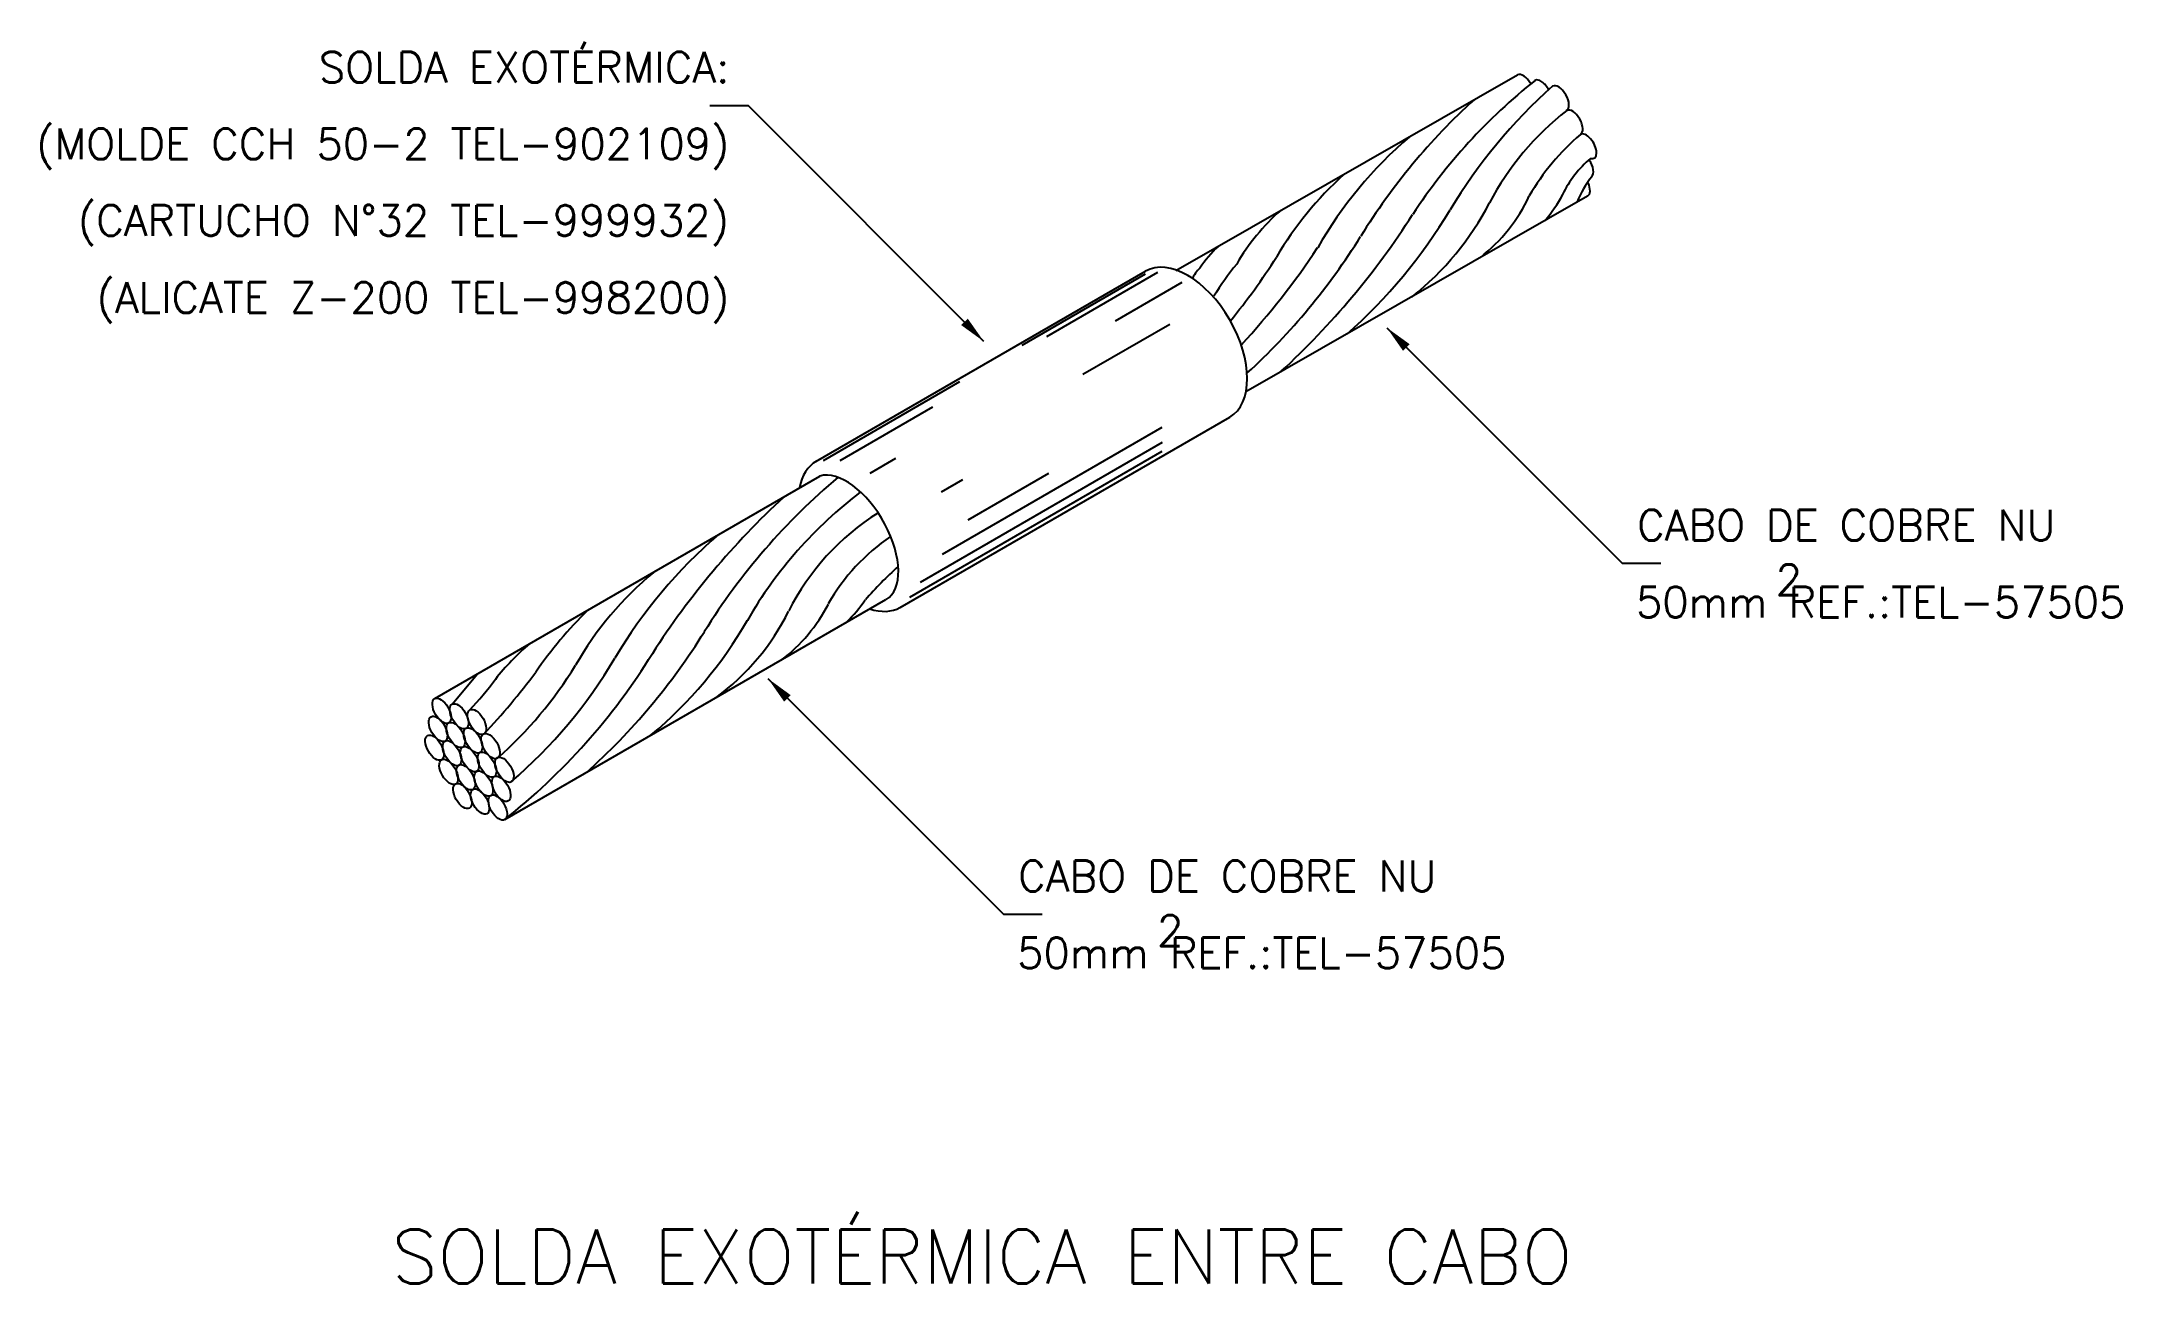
# Model space of a CAD drawing. Header units: millimetres. Extents: x -6588.9 to -6575.4, y -4652.5 to -4644.4.
import ezdxf
from ezdxf.enums import TextEntityAlignment as Align

# ---------------------------------------------------------------- set-up
doc = ezdxf.new("R2010")
doc.units = ezdxf.units.MM
doc.header["$LTSCALE"] = 10
doc.layers.add('Termotécnica', color=7, linetype='Continuous')
doc.styles.add('r140', font='romans.shx')
doc.styles.add('r80', font='romans.shx')

msp = doc.modelspace()

# ---------------------------------------------------------------- linework, layer by layer
at = {"layer": 'Termotécnica', "color": 2}
for p, q in [((-6581.526, -4645.906), (-6579.298, -4644.632)), ((-6584.311, -4644.832), (-6584.561, -4644.832)), ((-6582.776, -4646.368), (-6584.311, -4644.832)), ((-6581.069, -4646.694), (-6578.842, -4645.42)), ((-6580.15, -4646.278), (-6578.615, -4647.814)), ((-6586.355, -4648.694), (-6583.844, -4647.245)), ((-6578.365, -4647.814), (-6578.615, -4647.814)), ((-6585.898, -4649.482), (-6583.414, -4648.048)), ((-6584.183, -4648.563), (-6582.647, -4650.099)), ((-6582.397, -4650.099), (-6582.647, -4650.099))]:
    msp.add_line(p, q, dxfattribs=at)
at = {"layer": 'Termotécnica', "color": 3, "linetype": 'Continuous'}
for p, q in [((-6583.871, -4647.15), (-6581.722, -4645.91)), ((-6581.726, -4645.93), (-6582.528, -4646.393)), ((-6581.645, -4645.919), (-6582.369, -4646.337)), ((-6581.919, -4646.233), (-6581.483, -4645.981)), ((-6582.131, -4646.581), (-6581.565, -4646.255)), ((-6583.821, -4647.142), (-6582.933, -4646.629)), ((-6583.712, -4647.142), (-6583.108, -4646.794)), ((-6583.322, -4648.1), (-6581.174, -4646.86)), ((-6581.615, -4647.026), (-6583.192, -4647.937)), ((-6583.046, -4647.752), (-6581.615, -4646.926)), ((-6583.518, -4647.225), (-6583.35, -4647.127)), ((-6583.259, -4648.032), (-6581.615, -4647.083)), ((-6583.052, -4647.347), (-6582.913, -4647.266)), ((-6582.879, -4647.53), (-6582.352, -4647.225))]:
    msp.add_line(p, q, dxfattribs=at)
at = {"layer": 'Termotécnica', "color": 1}
msp.add_line((-6586.241, -4648.73), (-6586.076, -4648.533), dxfattribs=at)
for centre, radius, start, end in [((-6576.878, -4647.574), 3.71, 128.435, 146.7642), ((-6576.72, -4647.335), 3.527, 131.7772, 148.8439), ((-6576.74, -4647.905), 4.214, 132.4102, 148.1717), ((-6577.814, -4646.347), 1.886, 128.1044, 152.1084), ((-6578.197, -4647.138), 2.772, 130.6875, 150.1267), ((-6577.863, -4646.215), 1.575, 130.6471, 149.6734), ((-6578.82, -4647.044), 2.389, 132.407, 149.1128), ((-6578.358, -4645.721), 0.717, 130.5057, 154.3774), ((-6579.848, -4644.956), 0.959, 319.4967, 331.6379), ((-6578.249, -4645.731), 0.715, 142.3713, 157.4842), ((-6579.925, -4646.559), 1.39, 131.2403, 149.9662), ((-6584.389, -4642.712), 5.237, 312.6958, 327.3042), ((-6582.684, -4643.746), 3.434, 311.4359, 329.0739), ((-6581.195, -4644.565), 1.936, 308.6897, 332.2807), ((-6580.217, -4644.955), 1.098, 308.0378, 334.9512), ((-6583.932, -4643.435), 4.254, 312.4695, 328.0944), ((-6580.516, -4646.482), 1.038, 135.0122, 145.261), ((-6584.183, -4643.745), 3.908, 320.4544, 327.9633), ((-6584.843, -4642.938), 5.093, 317.3368, 326.3979), ((-6581.195, -4646.068), 0.249, 134.4949, 154.6648), ((-6579.822, -4646.945), 1.696, 140.368, 149.0793), ((-6580.987, -4650.507), 4.254, 130.0733, 148.0944), ((-6580.529, -4651.23), 5.237, 132.6958, 147.3042), ((-6581.856, -4649.613), 2.846, 127.2636, 149.8631), ((-6582.601, -4648.858), 1.623, 122.2359, 153.0764), ((-6582.395, -4650.082), 3.238, 130.6583, 149.3417), ((-6582.636, -4648.736), 1.329, 124.2317, 150.2847), ((-6581.747, -4649.608), 2.381, 131.8257, 139.1577), ((-6583.533, -4649.558), 2.189, 129.5979, 150.4021), ((-6583.421, -4650.087), 2.762, 134.5242, 145.4758), ((-6585.438, -4647.437), 1.55, 306.3039, 333.6961), ((-6584.753, -4647.579), 1.085, 307.3631, 332.6369), ((-6584.402, -4647.459), 1.038, 314.739, 325.261), ((-6588.178, -4646.036), 4.214, 311.8283, 328.1717), ((-6586.721, -4646.803), 2.772, 309.8733, 330.1267), ((-6584.566, -4649.676), 1.78, 131.1773, 141.5135), ((-6589.444, -4645.72), 4.679, 316.7715, 323.2285), ((-6587.695, -4647.098), 2.645, 311.4044, 328.5956), ((-6588.526, -4646.176), 4.223, 308.4803, 328.2103), ((-6588.027, -4646.728), 3.317, 310.883, 329.117), ((-6587.721, -4647.259), 2.195, 316.6069, 323.3931)]:
    msp.add_arc(centre, radius, start, end, dxfattribs=at)
at = {"layer": 'Termotécnica', "color": 2}
for centre, major_axis, ratio, start_param, end_param in [((-6579.253, -4644.711), (-0.0457, 0.0791), 0.509483, 4.692989, 6.283185), ((-6579.139, -4644.747), (-0.0457, 0.0791), 0.509483, 4.628823, 6.283185), ((-6579.024, -4644.784), (-0.0457, 0.0791), 0.509483, 3.141593, 6.283185), ((-6578.933, -4644.942), (-0.0447, 0.0783), 0.512264, 3.141593, 6.283185), ((-6578.844, -4645.097), (-0.0447, 0.077), 0.525888, 2.655075, 6.283185), ((-6578.865, -4645.219), (-0.0457, 0.0791), 0.509483, 3.262738, 4.839163), ((-6578.887, -4645.341), (-0.0457, 0.0791), 0.509483, 3.141593, 4.494178)]:
    msp.add_ellipse(centre, major_axis=major_axis, ratio=ratio, start_param=start_param, end_param=end_param, dxfattribs=at)
at = {"layer": 'Termotécnica', "color": 3, "linetype": 'Continuous'}
for centre, start_param, end_param in [((-6581.448, -4646.385), 3.141593, 6.283185), ((-6583.597, -4647.625), 6.270306, 6.880723), ((-6583.597, -4647.625), 2.556607, 3.141593)]:
    msp.add_ellipse(centre, major_axis=(-0.274, 0.475), ratio=0.57735, start_param=start_param, end_param=end_param, dxfattribs=at)
at = {"layer": 'Termotécnica', "color": 3}
msp.add_ellipse((-6583.642, -4647.652), major_axis=(0.229, -0.396), ratio=0.522813, start_param=0, end_param=3.020213, dxfattribs=at)
at = {"layer": 'Termotécnica', "color": 2}
for centre in [(-6586.333, -4648.891), (-6586.309, -4648.773), (-6586.196, -4648.809), (-6586.08, -4648.846), (-6586.356, -4649.013), (-6586.218, -4648.931), (-6586.105, -4648.966), (-6585.991, -4649.003), (-6586.242, -4649.049), (-6586.127, -4649.088), (-6586.014, -4649.124), (-6585.901, -4649.157), (-6586.264, -4649.171), (-6586.152, -4649.206), (-6586.036, -4649.247), (-6585.921, -4649.281), (-6586.174, -4649.328), (-6586.06, -4649.364), (-6585.944, -4649.403)]:
    msp.add_ellipse(centre, major_axis=(-0.0457, 0.0791), ratio=0.509483, dxfattribs=at)
for points in [[(-6582.881, -4646.219), (-6582.924, -4646.261), (-6582.776, -4646.368)], [(-6580.045, -4646.428), (-6580.002, -4646.385), (-6580.15, -4646.278)], [(-6584.078, -4648.713), (-6584.035, -4648.671), (-6584.183, -4648.563)]]:
    msp.add_solid(points, dxfattribs=at)

# ---------------------------------------------------------------- texts
at = {"layer": 'Termotécnica', "color": 2, "style": 'r80'}
for s, p in [('SOLDA EXOTÉRMICA:', (-6584.435, -4644.682)), ('(MOLDE CCH 50-2 TEL-902109)', (-6584.434, -4645.181)), ('(CARTUCHO N°32 TEL-999932)', (-6584.437, -4645.679)), ('(ALICATE Z-200 TEL-998200)', (-6584.435, -4646.182))]:
    msp.add_text(s, height=0.2, dxfattribs=at).set_placement(p, align=Align.RIGHT)
for s, p in [('CABO DE COBRE NU', (-6578.519, -4647.664)), ('2', (-6577.616, -4648.02)), ('50mm REF.:TEL-57505', (-6578.526, -4648.165)), ('CABO DE COBRE NU', (-6582.552, -4649.949)), ('2', (-6581.648, -4650.305)), ('50mm REF.:TEL-57505', (-6582.559, -4650.45))]:
    msp.add_text(s, height=0.2, dxfattribs=at).set_placement(p)
at = {"layer": 'Termotécnica', "color": 5, "style": 'r140'}
msp.add_text(' SOLDA EXOTÉRMICA ENTRE CABO', height=0.35, dxfattribs=at).set_placement((-6582.908, -4652.607), align=Align.BOTTOM_CENTER)

doc.saveas('drawing.dxf')
